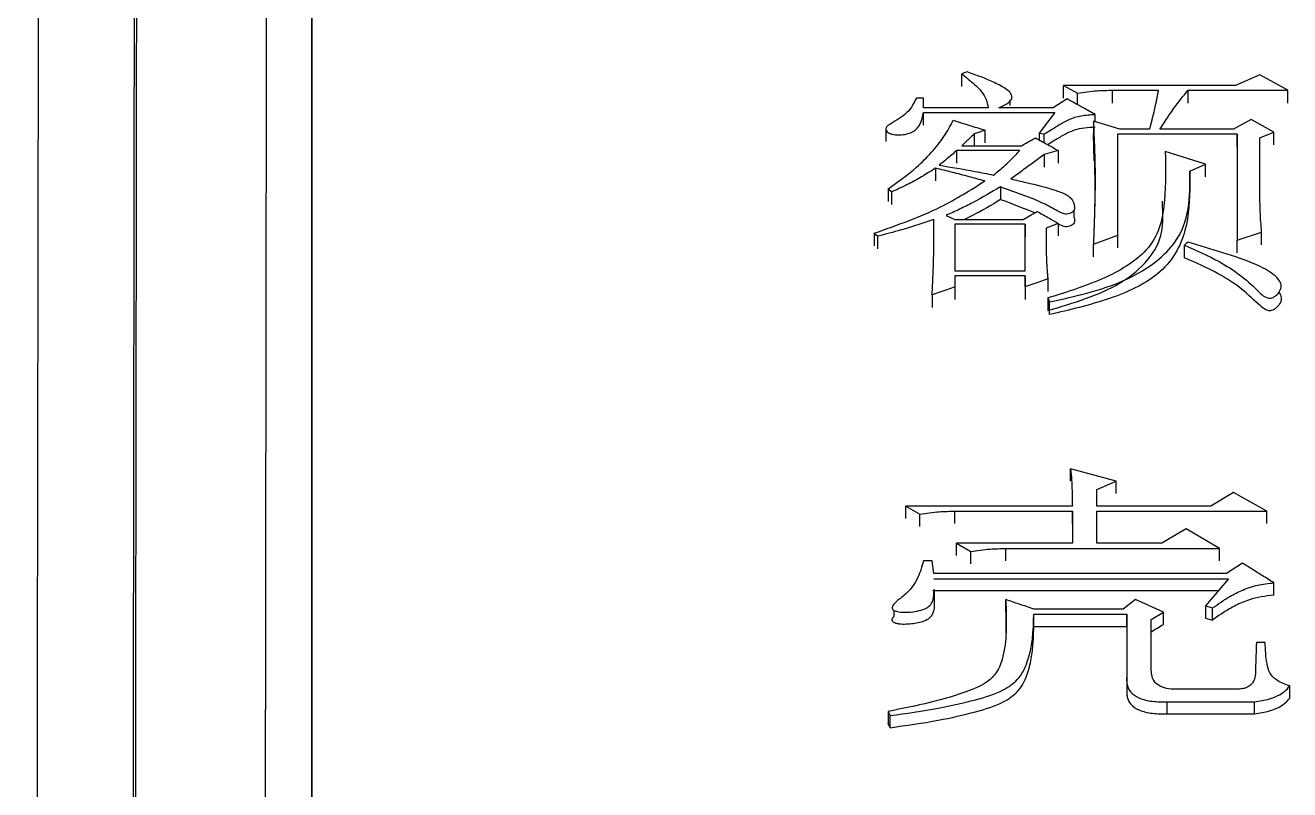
# Model space of a CAD drawing. Header units: millimetres. Extents: x 2223 to 4172, y 741 to 2119.
# Drawn here: x 2691.43 to 2699.24, y 1912.88 to 1917.59 of the extents above; entities that cross this region are included whole.
import ezdxf

# ---------------------------------------------------------------- set-up
doc = ezdxf.new("R2010")
doc.units = ezdxf.units.MM

msp = doc.modelspace()

# ---------------------------------------------------------------- linework, layer by layer
at = {"color": 7, "linetype": 'Continuous', "lineweight": 25}
for p, q in [((2697.2456, 1917.3054), (2697.2131, 1917.2935)), ((2697.2131, 1917.2146), (2697.2131, 1917.2935)), ((2699.0521, 1917.2875), (2698.9006, 1917.2219)), ((2699.2251, 1917.1921), (2699.0521, 1917.2875)), ((2697.5116, 1917.1747), (2697.5116, 1917.1766)), ((2697.8405, 1917.222), (2697.9271, 1917.1742)), ((2698.9006, 1917.2219), (2697.8405, 1917.222)), ((2697.8405, 1917.1432), (2697.8405, 1917.222)), ((2697.9271, 1917.1024), (2697.9271, 1917.1742)), ((2698.1434, 1917.1921), (2698.4247, 1917.1921)), ((2698.1434, 1917.1134), (2698.1434, 1917.1921)), ((2698.6086, 1917.1921), (2699.2251, 1917.1921)), ((2699.2251, 1917.1133), (2699.2251, 1917.1921)), ((2696.9751, 1917.1443), (2696.9319, 1917.1443)), ((2696.9751, 1917.0845), (2696.9751, 1917.1443)), ((2697.5116, 1917.0974), (2697.5116, 1917.1323)), ((2697.8622, 1917.1383), (2697.7756, 1917.0845)), ((2697.3754, 1917.0845), (2696.9751, 1917.0845)), ((2696.9751, 1916.9759), (2696.9751, 1917.0545)), ((2697.7756, 1917.0845), (2697.4403, 1917.0845)), ((2697.7864, 1917.0545), (2697.6891, 1916.9284)), ((2698.0353, 1916.9973), (2698.0353, 1917.0425)), ((2696.7441, 1916.9546), (2696.7441, 1916.8757)), ((2697.3538, 1916.9465), (2697.3538, 1916.868)), ((2698.0244, 1917.0005), (2698.0244, 1916.9215)), ((2698.1867, 1916.9525), (2698.0244, 1917.0005)), ((2698.3706, 1916.9525), (2698.1867, 1916.9525)), ((2698.8898, 1916.9525), (2698.4355, 1916.9525)), ((2698.998, 1917.0125), (2698.8898, 1916.9525)), ((2699.1386, 1916.9344), (2698.998, 1917.0125)), ((2697.2888, 1916.9224), (2697.2888, 1916.8502)), ((2697.6891, 1916.9284), (2697.6891, 1916.8863)), ((2697.6891, 1916.9284), (2697.7215, 1916.9224)), ((2698.0298, 1916.7567), (2698.0244, 1916.9215)), ((2698.1759, 1916.9224), (2698.9114, 1916.9224)), ((2698.1759, 1916.2977), (2698.1759, 1916.9224)), ((2698.9114, 1916.9224), (2698.9114, 1916.2671)), ((2698.9114, 1916.844), (2698.9114, 1916.9224)), ((2699.0521, 1916.8983), (2699.1386, 1916.9344)), ((2699.0521, 1916.5293), (2699.0521, 1916.8983)), ((2699.1386, 1916.856), (2699.1386, 1916.9344)), ((2697.5701, 1916.82), (2697.1807, 1916.82)), ((2697.1807, 1916.82), (2697.1807, 1916.7417)), ((2697.2131, 1916.8502), (2697.5809, 1916.8502)), ((2697.7215, 1916.7959), (2697.7215, 1916.7176)), ((2697.8081, 1916.82), (2697.8081, 1916.7417)), ((2698.7167, 1916.7355), (2698.4679, 1916.814)), ((2697.0509, 1916.7113), (2697.0509, 1916.6331)), ((2698.6194, 1916.6931), (2698.7167, 1916.7355)), ((2698.7167, 1916.6573), (2698.7167, 1916.7355)), ((2698.6194, 1916.6931), (2698.6194, 1916.615)), ((2696.7588, 1916.5841), (2696.7804, 1916.5658)), ((2696.7804, 1916.4878), (2696.7804, 1916.5658)), ((2697.1699, 1916.3954), (2697.5917, 1916.3954)), ((2697.9063, 1916.4069), (2697.9063, 1916.4547)), ((2697.04, 1916.3041), (2697.0401, 1916.3172)), ((2697.1699, 1916.3649), (2697.1699, 1916.0769)), ((2697.6026, 1916.3649), (2697.1699, 1916.3649)), ((2697.6026, 1916.0769), (2697.6026, 1916.3649)), ((2697.6026, 1916.3649), (2697.6026, 1916.2871)), ((2697.8081, 1916.371), (2697.8081, 1916.2932)), ((2698.9114, 1916.2671), (2699.0629, 1916.316)), ((2699.0629, 1916.2383), (2699.0629, 1916.316)), ((2696.6722, 1916.3099), (2696.6939, 1916.2916)), ((2696.6722, 1916.3099), (2696.6722, 1916.2318)), ((2696.6939, 1916.2139), (2696.6939, 1916.2916)), ((2697.6026, 1916.0769), (2697.6026, 1916.2867)), ((2698.0244, 1916.2426), (2698.1759, 1916.2977)), ((2698.0244, 1916.1649), (2698.0244, 1916.2426)), ((2698.1759, 1916.2199), (2698.1759, 1916.2977)), ((2698.5869, 1916.1584), (2698.5869, 1916.2364)), ((2698.9114, 1916.1894), (2698.9114, 1916.2671)), ((2697.1699, 1916.0769), (2697.6026, 1916.0769)), ((2697.6026, 1916.0461), (2697.1699, 1916.0461)), ((2697.1699, 1916.0461), (2697.1699, 1915.9783)), ((2697.6026, 1915.9783), (2697.6026, 1916.0461)), ((2697.6026, 1916.0461), (2697.6026, 1915.9687)), ((2697.7432, 1916.0276), (2697.7432, 1915.9502)), ((2699.1688, 1916.0209), (2699.1688, 1916.0231)), ((2697.0292, 1915.929), (2697.0292, 1915.8517)), ((2697.1699, 1915.9783), (2697.1699, 1915.901)), ((2697.6026, 1915.9783), (2697.6026, 1915.901)), ((2697.754, 1915.8085), (2697.754, 1915.8857)), ((2698.1651, 1914.7792), (2697.8838, 1914.8553)), ((2697.8838, 1914.7792), (2697.8838, 1914.8553)), ((2698.0461, 1914.7284), (2698.1651, 1914.7792)), ((2698.1651, 1914.7032), (2698.1651, 1914.7792)), ((2698.0461, 1914.6265), (2698.0461, 1914.7284)), ((2698.8898, 1914.7093), (2698.7492, 1914.6265)), ((2699.0954, 1914.5946), (2698.8898, 1914.7093)), ((2696.867, 1914.6265), (2696.9535, 1914.5755)), ((2697.8946, 1914.6265), (2696.867, 1914.6265)), ((2697.1699, 1914.5947), (2697.8946, 1914.5947)), ((2697.1699, 1914.5188), (2697.1699, 1914.5947)), ((2697.8946, 1914.5947), (2697.8946, 1914.3965)), ((2697.8946, 1914.5189), (2697.8946, 1914.5947)), ((2698.7492, 1914.6265), (2698.0461, 1914.6265)), ((2698.0461, 1914.5947), (2699.0954, 1914.5946)), ((2698.0461, 1914.3965), (2698.0461, 1914.5947)), ((2699.0954, 1914.5188), (2699.0954, 1914.5946)), ((2696.9535, 1914.4997), (2696.9535, 1914.5755)), ((2698.5978, 1914.4861), (2698.4463, 1914.3965)), ((2698.8033, 1914.3644), (2698.5978, 1914.4861)), ((2697.1807, 1914.3965), (2697.2672, 1914.3452)), ((2697.8946, 1914.3965), (2697.1807, 1914.3965)), ((2697.4836, 1914.2889), (2697.4836, 1914.3645)), ((2697.4836, 1914.3645), (2698.8033, 1914.3644)), ((2698.4463, 1914.3965), (2698.0461, 1914.3965)), ((2698.8033, 1914.2889), (2698.8033, 1914.3644)), ((2697.0293, 1914.2875), (2696.9752, 1914.2875)), ((2697.0401, 1914.2103), (2697.0293, 1914.2875)), ((2697.2672, 1914.2697), (2697.2672, 1914.3452)), ((2698.8466, 1914.2103), (2697.0401, 1914.2103)), ((2698.9439, 1914.2746), (2698.8466, 1914.2103)), ((2697.0401, 1914.1781), (2698.8574, 1914.1781)), ((2698.8574, 1914.1781), (2698.7168, 1914.0104)), ((2699.1387, 1914.077), (2699.1387, 1914.1523)), ((2698.7942, 1914.1028), (2697.0401, 1914.1028)), ((2697.0447, 1914.0351), (2697.0447, 1914.1108)), ((2697.4836, 1913.974), (2697.4836, 1914.0492)), ((2698.2841, 1914.0492), (2698.2083, 1913.991)), ((2698.4571, 1913.9716), (2698.2841, 1914.0492)), ((2696.7933, 1914.0208), (2696.7933, 1914.0192)), ((2696.7933, 1913.9832), (2696.7933, 1913.9451)), ((2697.4836, 1913.974), (2697.485, 1913.8426)), ((2698.2083, 1913.991), (2697.6567, 1913.991)), ((2698.3814, 1913.9263), (2698.4571, 1913.9716)), ((2698.4571, 1913.8965), (2698.4571, 1913.9716)), ((2698.7168, 1914.0104), (2698.76, 1913.9975)), ((2698.7168, 1914.0104), (2698.7168, 1913.9353)), ((2698.76, 1913.9224), (2698.76, 1913.9975)), ((2697.6566, 1913.8836), (2697.6566, 1913.9587)), ((2697.6566, 1913.9587), (2698.23, 1913.9587)), ((2697.6572, 1913.8537), (2697.6572, 1913.9292)), ((2698.23, 1913.9587), (2698.23, 1913.5687)), ((2698.23, 1913.8836), (2698.23, 1913.9587)), ((2698.3814, 1913.6144), (2698.3814, 1913.9263)), ((2698.7168, 1913.9353), (2698.76, 1913.9224)), ((2697.6566, 1913.8836), (2698.23, 1913.8836)), ((2698.23, 1913.8836), (2698.23, 1913.4942)), ((2699.0845, 1913.7836), (2699.0305, 1913.7836)), ((2698.23, 1913.5488), (2698.23, 1913.5687)), ((2698.23, 1913.5518), (2698.23, 1913.4771)), ((2699.236, 1913.442), (2699.236, 1913.5165)), ((2698.9115, 1913.4969), (2698.5437, 1913.4969)), ((2696.7588, 1913.3594), (2696.7696, 1913.3332)), ((2698.4788, 1913.4184), (2699.0197, 1913.4184)), ((2698.4788, 1913.344), (2698.4788, 1913.4184)), ((2699.0197, 1913.344), (2699.0197, 1913.4184)), ((2696.7696, 1913.259), (2696.7588, 1913.2852)), ((2696.7696, 1913.259), (2696.7696, 1913.3332)), ((2698.4788, 1913.344), (2699.0197, 1913.344))]:
    msp.add_line(p, q, dxfattribs=at)
at = {"color": 7, "linetype": 'Continuous', "lineweight": 25, "flags": 128}
for points in [[(2698.6086, 1917.1133), (2698.6086, 1917.1405), (2698.6086, 1917.1663), (2698.6086, 1917.1921)], [(2696.9751, 1917.0545), (2697.3808, 1917.0545), (2697.7864, 1917.0545)], [(2697.3538, 1916.9465), (2697.3213, 1916.9345), (2697.2888, 1916.9224)], [(2697.8081, 1916.82), (2697.7648, 1916.808), (2697.7215, 1916.7959)], [(2696.7588, 1916.5841), (2696.7588, 1916.5554), (2696.7588, 1916.5305), (2696.7588, 1916.506)], [(2697.4512, 1916.5962), (2697.4512, 1916.5733), (2697.4512, 1916.5503), (2697.4512, 1916.5177)], [(2697.1158, 1916.4198), (2697.1428, 1916.4076), (2697.1699, 1916.3954)], [(2697.8081, 1916.371), (2697.7702, 1916.3557), (2697.7324, 1916.3404)], [(2698.6085, 1916.2548), (2698.5977, 1916.2456), (2698.5869, 1916.2364)], [(2697.7432, 1915.9104), (2697.7432, 1915.8789), (2697.7432, 1915.8559), (2697.7432, 1915.8332)], [(2696.867, 1914.5507), (2696.867, 1914.5696), (2696.867, 1914.5886), (2696.867, 1914.6265)], [(2697.1807, 1914.3209), (2697.1807, 1914.3398), (2697.1807, 1914.3587), (2697.1807, 1914.3965)], [(2696.7588, 1913.3594), (2696.7588, 1913.3288), (2696.7588, 1913.307), (2696.7588, 1913.2852)]]:
    msp.add_lwpolyline(points, dxfattribs=at)
at = {"color": 7, "linetype": 'Continuous', "lineweight": 25}
for points, knots in [([(2693.2014, 1932.1163), (2693.2014, 1932.0123), (2693.2015, 1931.4915), (2693.2015, 1930.1246), (2693.2016, 1927.9647), (2693.2017, 1925.3463), (2693.2017, 1922.8838), (2693.2017, 1919.376), (2693.2018, 1916.233), (2693.2018, 1911.9179), (2693.2018, 1907.2309), (2693.2019, 1902.0987), (2693.2019, 1896.6751), (2693.202, 1892.1164), (2693.202, 1886.194), (2693.2021, 1881.2882), (2693.2022, 1874.6092), (2693.2023, 1870.3165), (2693.2023, 1867.3153)], [0, 0, 0, 0, 0.020124, 0.100733, 0.181328, 0.221587, 0.302184, 0.342442, 0.423039, 0.463298, 0.543894, 0.624491, 0.664749, 0.745346, 0.785604, 0.8662, 0.906458, 1, 1, 1, 1]), ([(2693.2019, 1901.0263), (2693.2019, 1902.211), (2693.2019, 1904.4645), (2693.2018, 1908.5048), (2693.2018, 1912.2124), (2693.2017, 1916.4471), (2693.2017, 1919.521), (2693.2017, 1922.9332), (2693.2016, 1925.9106), (2693.2016, 1928.2541), (2693.2015, 1930.1945), (2693.2014, 1930.9282), (2693.2014, 1931.425)], [0, 0, 0, 0, 0.072858, 0.13859, 0.270184, 0.335916, 0.467513, 0.533245, 0.664841, 0.796434, 0.862166, 1, 1, 1, 1]), ([(2691.5328, 1931.1683), (2691.5329, 1931.1966), (2691.5332, 1931.2851), (2691.5319, 1930.2987), (2691.5289, 1928.2858), (2691.5243, 1925.2232), (2691.5191, 1921.8349), (2691.514, 1918.4975), (2691.5093, 1915.4278), (2691.5038, 1911.7844), (2691.4972, 1907.5137), (2691.49, 1902.868), (2691.4823, 1897.9212), (2691.4741, 1892.7508), (2691.4651, 1887.0665), (2691.4552, 1880.8695), (2691.4445, 1874.1857), (2691.4369, 1869.4949), (2691.4331, 1867.1009)], [0, 0, 0, 0, 0.039342, 0.122943, 0.206183, 0.289063, 0.371582, 0.416612, 0.465601, 0.518547, 0.575452, 0.636313, 0.690059, 0.746552, 0.805793, 0.867782, 0.932518, 1, 1, 1, 1]), ([(2692.0381, 1866.9653), (2692.0427, 1870.2646), (2692.0518, 1876.8631), (2692.0647, 1886.2931), (2692.0767, 1895.1737), (2692.0877, 1903.3314), (2692.0974, 1910.6319), (2692.1057, 1916.9491), (2692.1124, 1922.1734), (2692.1175, 1926.2216), (2692.1203, 1928.6255), (2692.1216, 1929.939), (2692.1218, 1930.2605), (2692.1219, 1930.4212)], [0, 0, 0, 0, 0.0981345, 0.196269, 0.2944034, 0.3925379, 0.4906723, 0.5888066, 0.686941, 0.7850753, 0.8832097, 0.9416048, 1, 1, 1, 1]), ([(2692.0521, 1866.9166), (2692.0554, 1869.3023), (2692.0619, 1874.0089), (2692.0711, 1880.7582), (2692.0798, 1887.1007), (2692.0878, 1892.9959), (2692.0951, 1898.4265), (2692.1028, 1904.1595), (2692.1105, 1909.9281), (2692.1177, 1915.4084), (2692.1235, 1919.8756), (2692.128, 1923.3984), (2692.1313, 1926.0614), (2692.1335, 1927.9607), (2692.1348, 1929.1917), (2692.1352, 1929.7066), (2692.1353, 1929.8565), (2692.1353, 1929.8813)], [0, 0, 0, 0, 0.07139, 0.140843, 0.208359, 0.273937, 0.337578, 0.399281, 0.488173, 0.572709, 0.652888, 0.72871, 0.800173, 0.867277, 0.930021, 0.988406, 1, 1, 1, 1]), ([(2692.9334, 1929.0982), (2692.9333, 1929.0053), (2692.9333, 1928.8355), (2692.9329, 1928.3878), (2692.9323, 1927.8473), (2692.9316, 1927.1715), (2692.9306, 1926.3638), (2692.9295, 1925.4238), (2692.9282, 1924.3523), (2692.9261, 1922.6427), (2692.9228, 1919.9566), (2692.9176, 1915.8068), (2692.9109, 1910.5904), (2692.9035, 1904.9836), (2692.8959, 1899.3063), (2692.8885, 1893.8392), (2692.8803, 1887.8264), (2692.8713, 1881.2788), (2692.8615, 1874.2359), (2692.8547, 1869.2936), (2692.8512, 1866.7795)], [0, 0, 0, 0, 0.037781, 0.069081, 0.100468, 0.131943, 0.163506, 0.195157, 0.226895, 0.258722, 0.330934, 0.408983, 0.49287, 0.582593, 0.645672, 0.711347, 0.779618, 0.850484, 0.923944, 1, 1, 1, 1]), ([(2697.2131, 1917.2935), (2697.2396, 1917.2719), (2697.2831, 1917.2365), (2697.3377, 1917.1846), (2697.3645, 1917.1352), (2697.3718, 1917.1014), (2697.3754, 1917.0845)], [0, 0, 0, 0, 0.34464, 0.565757, 0.783533, 1, 1, 1, 1]), ([(2697.4403, 1917.0845), (2697.4576, 1917.092), (2697.4916, 1917.1068), (2697.5262, 1917.1382), (2697.5191, 1917.1727), (2697.4786, 1917.2061), (2697.3898, 1917.2535), (2697.3029, 1917.2848), (2697.2456, 1917.3054)], [0, 0, 0, 0, 0.121652, 0.238643, 0.329835, 0.425879, 0.621221, 1, 1, 1, 1]), ([(2697.9271, 1917.1742), (2697.9668, 1917.1801), (2698.038, 1917.1908), (2698.1111, 1917.1917), (2698.1434, 1917.1921)], [0, 0, 0, 0, 0.558835, 1, 1, 1, 1]), ([(2698.4247, 1917.1921), (2698.4243, 1917.1904), (2698.4237, 1917.1869), (2698.4229, 1917.1825), (2698.422, 1917.1781), (2698.4214, 1917.1746), (2698.4207, 1917.1711), (2698.4201, 1917.1676), (2698.4194, 1917.1641), (2698.4186, 1917.1597), (2698.4179, 1917.1562), (2698.4171, 1917.1518), (2698.4162, 1917.1474), (2698.4152, 1917.1421), (2698.4142, 1917.1369), (2698.4131, 1917.1316), (2698.4121, 1917.1263), (2698.4099, 1917.1158), (2698.4052, 1917.093), (2698.4, 1917.0702), (2698.3959, 1917.0527), (2698.3942, 1917.0457), (2698.3925, 1917.0387), (2698.3903, 1917.0299), (2698.3886, 1917.0229), (2698.3868, 1917.0159), (2698.3855, 1917.0106), (2698.3844, 1917.0062), (2698.3833, 1917.0019), (2698.3824, 1916.9984), (2698.3815, 1916.9949), (2698.3806, 1916.9913), (2698.3797, 1916.9878), (2698.3786, 1916.9835), (2698.3777, 1916.98), (2698.3765, 1916.9756), (2698.3756, 1916.9721), (2698.3747, 1916.9686), (2698.3738, 1916.9651), (2698.3729, 1916.9615), (2698.3718, 1916.9571), (2698.3711, 1916.9543), (2698.3706, 1916.9525)], [0, 0, 0, 0, 0.0219516, 0.0439031, 0.0548788, 0.0768302, 0.0878059, 0.0987817, 0.1207331, 0.1317088, 0.1536602, 0.164636, 0.1865874, 0.2085388, 0.2304903, 0.2524417, 0.2743931, 0.2963446, 0.3841508, 0.5597666, 0.581718, 0.6036694, 0.6475723, 0.6695238, 0.7134267, 0.7353781, 0.7573295, 0.779281, 0.7902567, 0.8122081, 0.8231838, 0.8341595, 0.856111, 0.8670867, 0.8890381, 0.9000138, 0.9219653, 0.932941, 0.9439167, 0.9658681, 0.9768438, 1, 1, 1, 1]), ([(2698.4355, 1916.9525), (2698.4527, 1916.9789), (2698.4721, 1917.0087), (2698.5009, 1917.0514), (2698.5379, 1917.1059), (2698.5784, 1917.1553), (2698.6086, 1917.1921)], [0, 0, 0, 0, 0.3251759, 0.3658227, 0.5284141, 1, 1, 1, 1]), ([(2696.9319, 1917.1443), (2696.9141, 1917.108), (2696.882, 1917.0422), (2696.7855, 1916.9972), (2696.744, 1916.9637), (2696.7433, 1916.9478), (2696.7516, 1916.9357), (2696.7641, 1916.9268), (2696.7874, 1916.9187), (2696.821, 1916.9152), (2696.8611, 1916.9187), (2696.8969, 1916.9293), (2696.9401, 1916.9529), (2696.9654, 1916.9984), (2696.9719, 1917.0358), (2696.9751, 1917.0545)], [0, 0, 0, 0, 0.230957, 0.41792, 0.453924, 0.487897, 0.511171, 0.535166, 0.56028, 0.61217, 0.662892, 0.713404, 0.762519, 0.88154, 1, 1, 1, 1]), ([(2698.0352, 1917.0425), (2698.0103, 1917.0564), (2697.969, 1917.0793), (2697.9113, 1917.1112), (2697.8785, 1917.1293), (2697.8622, 1917.1383)], [0, 0, 0, 0, 0.432628, 0.7163138, 1, 1, 1, 1]), ([(2697.7215, 1916.9224), (2697.7514, 1916.941), (2697.8008, 1916.9718), (2697.8728, 1917.0129), (2697.9486, 1917.0392), (2698.0061, 1917.0414), (2698.0352, 1917.0425)], [0, 0, 0, 0, 0.334385, 0.552202, 0.773272, 1, 1, 1, 1]), ([(2696.7588, 1916.5841), (2696.8193, 1916.6271), (2696.9186, 1916.6977), (2697.0265, 1916.8085), (2697.1069, 1916.9045), (2697.1417, 1916.9727), (2697.159, 1917.0066)], [0, 0, 0, 0, 0.34436, 0.564684, 0.783385, 1, 1, 1, 1]), ([(2697.159, 1917.0066), (2697.1915, 1916.9966), (2697.2564, 1916.9765), (2697.3213, 1916.9565), (2697.3538, 1916.9465)], [0, 0, 0, 0, 0.5, 1, 1, 1, 1]), ([(2698.0352, 1916.9635), (2698.0129, 1916.9627), (2697.9684, 1916.9612), (2697.8991, 1916.9458), (2697.8394, 1916.9147), (2697.7862, 1916.8842), (2697.7547, 1916.8643), (2697.7425, 1916.8566)], [0, 0, 0, 0, 0.1903016, 0.3781509, 0.6155761, 0.850553, 1, 1, 1, 1]), ([(2698.0244, 1917.0005), (2698.027, 1916.9443), (2698.0322, 1916.8318), (2698.035, 1916.7044), (2698.0349, 1916.6317), (2698.0348, 1916.6139), (2698.0348, 1916.6086), (2698.0347, 1916.6033), (2698.0347, 1916.598), (2698.0346, 1916.5926), (2698.0346, 1916.5855), (2698.0345, 1916.5784), (2698.0344, 1916.5713), (2698.0343, 1916.566), (2698.0342, 1916.5606), (2698.0341, 1916.5553), (2698.0341, 1916.55), (2698.034, 1916.5447), (2698.0338, 1916.5375), (2698.0337, 1916.5304), (2698.0336, 1916.5233), (2698.0335, 1916.518), (2698.0333, 1916.5126), (2698.0332, 1916.5073), (2698.0331, 1916.502), (2698.033, 1916.4966), (2698.0329, 1916.4913), (2698.0327, 1916.4859), (2698.0325, 1916.4788), (2698.0324, 1916.4717), (2698.0322, 1916.4646), (2698.032, 1916.4592), (2698.0319, 1916.4539), (2698.0317, 1916.4485), (2698.0316, 1916.4432), (2698.0314, 1916.4378), (2698.0312, 1916.4307), (2698.031, 1916.4236), (2698.0307, 1916.4164), (2698.0306, 1916.4111), (2698.0304, 1916.4057), (2698.0302, 1916.4004), (2698.03, 1916.395), (2698.0299, 1916.3897), (2698.0297, 1916.3843), (2698.0295, 1916.379), (2698.0293, 1916.3718), (2698.029, 1916.3647), (2698.0288, 1916.3575), (2698.0286, 1916.3522), (2698.0284, 1916.3468), (2698.0282, 1916.3414), (2698.028, 1916.3361), (2698.0278, 1916.3307), (2698.0275, 1916.3236), (2698.0272, 1916.3164), (2698.027, 1916.3093), (2698.0268, 1916.3039), (2698.0266, 1916.2985), (2698.0264, 1916.2932), (2698.0262, 1916.2878), (2698.026, 1916.2824), (2698.0258, 1916.277), (2698.0255, 1916.2699), (2698.0252, 1916.2627), (2698.0249, 1916.2556), (2698.0247, 1916.2494), (2698.0245, 1916.2451), (2698.0244, 1916.2426)], [0, 0, 0, 0, 0.2246902, 0.4493888, 0.5055613, 0.5125828, 0.5196044, 0.5266259, 0.5336475, 0.540669, 0.5476905, 0.5617336, 0.5687552, 0.5757767, 0.5827982, 0.5898198, 0.5968413, 0.6038628, 0.6108844, 0.6249275, 0.631949, 0.6389705, 0.6459921, 0.6530136, 0.6600352, 0.6670567, 0.6740782, 0.6810998, 0.6881213, 0.7021644, 0.7091859, 0.7162075, 0.723229, 0.7302506, 0.7372721, 0.7442936, 0.7513152, 0.7653583, 0.7723798, 0.7794013, 0.7864229, 0.7934444, 0.800466, 0.8074875, 0.814509, 0.8215306, 0.8285521, 0.8425952, 0.8496167, 0.8566383, 0.8636598, 0.8706814, 0.8777029, 0.8847244, 0.891746, 0.9057891, 0.9128106, 0.9198321, 0.9268537, 0.9338752, 0.9408967, 0.9479183, 0.9549398, 0.9619614, 0.9760044, 0.983026, 0.9900475, 1, 1, 1, 1]), ([(2697.2888, 1916.9224), (2697.2797, 1916.9137), (2697.2625, 1916.8974), (2697.2373, 1916.8733), (2697.2212, 1916.8579), (2697.2131, 1916.8502)], [0, 0, 0, 0, 0.361282, 0.680641, 1, 1, 1, 1]), ([(2697.5809, 1916.8502), (2697.5934, 1916.8571), (2697.6141, 1916.8686), (2697.6429, 1916.8847), (2697.6593, 1916.8938), (2697.6675, 1916.8984)], [0, 0, 0, 0, 0.432649, 0.716324, 1, 1, 1, 1]), ([(2697.6675, 1916.8984), (2697.6799, 1916.8914), (2697.7049, 1916.8775), (2697.7518, 1916.8514), (2697.7862, 1916.8322), (2697.8081, 1916.82)], [0, 0, 0, 0, 0.266242, 0.532485, 1, 1, 1, 1]), ([(2697.7216, 1916.8682), (2697.7216, 1916.8691), (2697.7216, 1916.8785), (2697.7216, 1916.8966), (2697.7216, 1916.9138), (2697.7215, 1916.9224)], [0, 0, 0, 0, 0.046124, 0.523062, 1, 1, 1, 1]), ([(2697.1807, 1916.82), (2697.1709, 1916.8114), (2697.1512, 1916.7942), (2697.1156, 1916.7638), (2697.0888, 1916.7425), (2697.0725, 1916.7294)], [0, 0, 0, 0, 0.2809208, 0.5618542, 1, 1, 1, 1]), ([(2697.4078, 1916.6689), (2697.4287, 1916.6858), (2697.4689, 1916.7182), (2697.5228, 1916.7688), (2697.5543, 1916.8029), (2697.5701, 1916.82)], [0, 0, 0, 0, 0.349925, 0.674457, 1, 1, 1, 1]), ([(2697.7215, 1916.7959), (2697.6993, 1916.7795), (2697.6539, 1916.7462), (2697.5854, 1916.6958), (2697.5391, 1916.6617), (2697.516, 1916.6447)], [0, 0, 0, 0, 0.32488, 0.66244, 1, 1, 1, 1]), ([(2698.4679, 1916.814), (2698.4695, 1916.7152), (2698.4727, 1916.5177), (2698.4207, 1916.2238), (2698.1054, 1916.0222), (2697.8655, 1915.9482), (2697.7432, 1915.9104)], [0, 0, 0, 0, 0.273656, 0.546764, 0.768873, 1, 1, 1, 1]), ([(2697.0509, 1916.7113), (2697.0223, 1916.6936), (2696.9658, 1916.6587), (2696.8773, 1916.6086), (2696.8128, 1916.5801), (2696.7804, 1916.5658)], [0, 0, 0, 0, 0.338451, 0.66812, 1, 1, 1, 1]), ([(2697.3537, 1916.6326), (2697.3216, 1916.6413), (2697.2555, 1916.6594), (2697.1546, 1916.6858), (2697.0854, 1916.7028), (2697.0509, 1916.7113)], [0, 0, 0, 0, 0.320379, 0.660141, 1, 1, 1, 1]), ([(2697.0725, 1916.7294), (2697.1466, 1916.7175), (2697.2593, 1916.6993), (2697.3699, 1916.6767), (2697.4078, 1916.6689)], [0, 0, 0, 0, 0.65698, 1, 1, 1, 1]), ([(2698.0305, 1916.7588), (2698.0317, 1916.7075), (2698.0335, 1916.6325), (2698.0329, 1916.5208), (2698.0319, 1916.4645), (2698.031, 1916.4251), (2698.0307, 1916.4162), (2698.0306, 1916.4121)], [0, 0, 0, 0, 0.473463, 0.690195, 0.834332, 0.924078, 1, 1, 1, 1]), ([(2696.6722, 1916.3099), (2696.814, 1916.36), (2697.0652, 1916.4487), (2697.2662, 1916.5768), (2697.3537, 1916.6326)], [0, 0, 0, 0, 0.56421, 1, 1, 1, 1]), ([(2697.516, 1916.6447), (2697.5474, 1916.6375), (2697.6415, 1916.6159), (2697.7596, 1916.5864), (2697.8545, 1916.5525), (2697.8932, 1916.5224), (2697.9044, 1916.4941), (2697.9101, 1916.4695), (2697.9074, 1916.4528), (2697.8988, 1916.4414), (2697.8858, 1916.4334), (2697.8696, 1916.4287), (2697.8527, 1916.4279), (2697.8339, 1916.4315), (2697.7923, 1916.453), (2697.6806, 1916.518), (2697.5466, 1916.5604), (2697.454, 1916.5952), (2697.4512, 1916.5962)], [0, 0, 0, 0, 0.09118, 0.273688, 0.348082, 0.385671, 0.439079, 0.473308, 0.494951, 0.511315, 0.527714, 0.54364, 0.558961, 0.57304, 0.596062, 0.704689, 0.991099, 1, 1, 1, 1]), ([(2697.754, 1915.8857), (2697.9133, 1915.9212), (2698.2238, 1915.9905), (2698.6237, 1916.2786), (2698.621, 1916.537), (2698.6194, 1916.6931)], [0, 0, 0, 0, 0.294377, 0.5735664, 1, 1, 1, 1]), ([(2697.4512, 1916.5962), (2697.3949, 1916.5626), (2697.314, 1916.5142), (2697.1987, 1916.4577), (2697.1434, 1916.4324), (2697.1158, 1916.4198)], [0, 0, 0, 0, 0.5323403, 0.7660465, 1, 1, 1, 1]), ([(2698.6194, 1916.6145), (2698.6177, 1916.519), (2698.6142, 1916.3275), (2698.4698, 1916.0535), (2698.1215, 1915.8933), (2697.8778, 1915.8368), (2697.754, 1915.8082)], [0, 0, 0, 0, 0.2714121, 0.5437348, 0.768302, 1, 1, 1, 1]), ([(2697.4512, 1916.5177), (2697.3953, 1916.4838), (2697.3245, 1916.4409), (2697.2463, 1916.4033), (2697.2299, 1916.3954)], [0, 0, 0, 0, 0.790335, 1, 1, 1, 1]), ([(2697.6626, 1916.4353), (2697.5953, 1916.4621), (2697.5253, 1916.4901), (2697.454, 1916.5167), (2697.4512, 1916.5178)], [0, 0, 0, 0, 0.960262, 1, 1, 1, 1]), ([(2697.7432, 1915.8328), (2697.9016, 1915.88), (2698.2089, 1915.9715), (2698.4667, 1916.2431), (2698.4552, 1916.4264), (2698.45, 1916.5082)], [0, 0, 0, 0, 0.37073, 0.719298, 1, 1, 1, 1]), ([(2699.0629, 1916.316), (2699.061, 1916.3372), (2699.0573, 1916.3795), (2699.0534, 1916.4507), (2699.0525, 1916.5006), (2699.0521, 1916.5293)], [0, 0, 0, 0, 0.29749, 0.594994, 1, 1, 1, 1]), ([(2697.0401, 1916.3954), (2697.0071, 1916.3836), (2696.9411, 1916.36), (2696.825, 1916.326), (2696.7419, 1916.3042), (2696.6939, 1916.2916)], [0, 0, 0, 0, 0.2966073, 0.5932554, 1, 1, 1, 1]), ([(2697.0292, 1915.929), (2697.0296, 1915.9358), (2697.0303, 1915.9494), (2697.0311, 1915.9664), (2697.0318, 1915.98), (2697.0323, 1915.9902), (2697.0327, 1915.9987), (2697.0331, 1916.0073), (2697.0336, 1916.0192), (2697.0344, 1916.0362), (2697.0351, 1916.0531), (2697.0358, 1916.0701), (2697.0363, 1916.0837), (2697.0369, 1916.1007), (2697.0374, 1916.1142), (2697.0379, 1916.1312), (2697.0383, 1916.1448), (2697.0386, 1916.1583), (2697.0389, 1916.1719), (2697.0391, 1916.1854), (2697.0394, 1916.2024), (2697.0396, 1916.2142), (2697.0397, 1916.226), (2697.0398, 1916.2328), (2697.0398, 1916.2413), (2697.0399, 1916.248), (2697.0399, 1916.2548), (2697.04, 1916.2616), (2697.04, 1916.2683), (2697.0401, 1916.2768), (2697.0401, 1916.2835), (2697.0401, 1916.292), (2697.0401, 1916.2987), (2697.0401, 1916.3072), (2697.0401, 1916.3139), (2697.0402, 1916.3207), (2697.0402, 1916.3274), (2697.0402, 1916.3342), (2697.0401, 1916.3426), (2697.0401, 1916.3493), (2697.0401, 1916.3578), (2697.0401, 1916.3637), (2697.0401, 1916.3687), (2697.0401, 1916.3721), (2697.0401, 1916.3755), (2697.0401, 1916.3797), (2697.0401, 1916.3831), (2697.0401, 1916.3871), (2697.0401, 1916.3909), (2697.0401, 1916.3939), (2697.0401, 1916.3954)], [0, 0, 0, 0, 0.043584, 0.087168, 0.10896, 0.130753, 0.152545, 0.163441, 0.185233, 0.228817, 0.272401, 0.294193, 0.337777, 0.35957, 0.403154, 0.424946, 0.46853, 0.490322, 0.512114, 0.555698, 0.577491, 0.621075, 0.631971, 0.653763, 0.664659, 0.686451, 0.697347, 0.708243, 0.730035, 0.740931, 0.762723, 0.773619, 0.795412, 0.806308, 0.8281, 0.838996, 0.849892, 0.871684, 0.88258, 0.904372, 0.915268, 0.93706, 0.942508, 0.947956, 0.958852, 0.9643, 0.975196, 0.980644, 0.990322, 1, 1, 1, 1]), ([(2697.5917, 1916.3954), (2697.6042, 1916.4024), (2697.6249, 1916.4141), (2697.6537, 1916.4303), (2697.6701, 1916.4396), (2697.6783, 1916.4442)], [0, 0, 0, 0, 0.432649, 0.716324, 1, 1, 1, 1]), ([(2697.6783, 1916.4442), (2697.6908, 1916.4371), (2697.7157, 1916.4231), (2697.759, 1916.3987), (2697.7898, 1916.3813), (2697.8081, 1916.371)], [0, 0, 0, 0, 0.2884292, 0.5768584, 1, 1, 1, 1]), ([(2697.9057, 1916.4064), (2697.9073, 1916.4004), (2697.9101, 1916.3894), (2697.9073, 1916.3745), (2697.8989, 1916.3631), (2697.8858, 1916.3552), (2697.8697, 1916.3505), (2697.8527, 1916.3497), (2697.8339, 1916.3532), (2697.8203, 1916.3603), (2697.811, 1916.3653), (2697.8081, 1916.3668)], [0, 0, 0, 0, 0.167841, 0.302239, 0.404481, 0.506937, 0.606485, 0.702394, 0.790586, 0.934492, 1, 1, 1, 1]), ([(2697.7324, 1916.3404), (2697.7323, 1916.3059), (2697.7322, 1916.2691), (2697.7327, 1916.2301), (2697.7328, 1916.2236), (2697.7328, 1916.2171), (2697.733, 1916.2106), (2697.7331, 1916.2052), (2697.7332, 1916.1998), (2697.7333, 1916.1954), (2697.7334, 1916.19), (2697.7335, 1916.1846), (2697.7338, 1916.1759), (2697.7341, 1916.1672), (2697.7344, 1916.1585), (2697.7346, 1916.152), (2697.7349, 1916.1455), (2697.7353, 1916.1368), (2697.7356, 1916.1292), (2697.7361, 1916.1216), (2697.7363, 1916.1173), (2697.7366, 1916.1119), (2697.7369, 1916.1064), (2697.7375, 1916.0978), (2697.7381, 1916.0891), (2697.7389, 1916.0782), (2697.7396, 1916.0695), (2697.7405, 1916.0586), (2697.7412, 1916.05), (2697.7422, 1916.0389), (2697.7428, 1916.0322), (2697.7432, 1916.0276)], [0, 0, 0, 0, 0.332695, 0.353489, 0.374282, 0.395075, 0.415869, 0.436662, 0.447059, 0.467852, 0.478249, 0.499042, 0.519836, 0.561422, 0.582216, 0.603009, 0.623803, 0.644596, 0.686183, 0.69658, 0.717373, 0.72777, 0.748563, 0.769356, 0.810943, 0.831737, 0.873323, 0.894117, 0.935704, 0.956497, 1, 1, 1, 1]), ([(2698.5869, 1916.2364), (2698.6602, 1916.204), (2698.8327, 1916.1277), (2698.9881, 1916.0119), (2699.0672, 1915.9236), (2699.0999, 1915.9106), (2699.1113, 1915.9089), (2699.1228, 1915.91), (2699.137, 1915.915), (2699.157, 1915.9286), (2699.1764, 1915.9526), (2699.1872, 1915.9848), (2699.1736, 1916.0221), (2699.124, 1916.0689), (2699.0069, 1916.1299), (2698.8242, 1916.1902), (2698.6806, 1916.2332), (2698.6085, 1916.2547)], [0, 0, 0, 0, 0.163724, 0.385241, 0.440262, 0.448909, 0.455116, 0.461357, 0.469621, 0.484499, 0.514444, 0.547094, 0.577932, 0.622921, 0.7083, 0.85364, 1, 1, 1, 1]), ([(2699.1681, 1915.9447), (2699.1694, 1915.9433), (2699.1788, 1915.9336), (2699.1855, 1915.9121), (2699.1798, 1915.8803), (2699.1609, 1915.8542), (2699.1389, 1915.8383), (2699.1239, 1915.8327), (2699.1126, 1915.8312), (2699.1001, 1915.833), (2699.0795, 1915.841), (2699.0246, 1915.8864), (2698.9451, 1915.9685), (2698.7858, 1916.0705), (2698.6581, 1916.1269), (2698.5869, 1916.1584)], [0, 0, 0, 0, 0.008144, 0.056335, 0.10468, 0.166294, 0.195487, 0.207762, 0.22017, 0.230769, 0.247104, 0.294712, 0.510537, 0.727046, 1, 1, 1, 1]), ([(2697.7432, 1916.0276), (2697.7285, 1916.0225), (2697.6977, 1916.0117), (2697.6508, 1915.9952), (2697.6186, 1915.984), (2697.6026, 1915.9783)], [0, 0, 0, 0, 0.313727, 0.656864, 1, 1, 1, 1]), ([(2697.1699, 1915.9783), (2697.1552, 1915.9732), (2697.1244, 1915.9624), (2697.0775, 1915.9459), (2697.0453, 1915.9346), (2697.0292, 1915.929)], [0, 0, 0, 0, 0.313727, 0.656864, 1, 1, 1, 1]), ([(2697.7432, 1915.9104), (2697.745, 1915.9063), (2697.7486, 1915.8981), (2697.7522, 1915.8898), (2697.754, 1915.8857)], [0, 0, 0, 0, 0.499988, 1, 1, 1, 1]), ([(2697.8838, 1914.8553), (2697.886, 1914.8328), (2697.8902, 1914.7878), (2697.8937, 1914.7115), (2697.8943, 1914.6577), (2697.8946, 1914.6265)], [0, 0, 0, 0, 0.296184, 0.592391, 1, 1, 1, 1]), ([(2696.9535, 1914.5755), (2696.9933, 1914.5819), (2697.0644, 1914.5932), (2697.1376, 1914.5942), (2697.1699, 1914.5947)], [0, 0, 0, 0, 0.558835, 1, 1, 1, 1]), ([(2697.2672, 1914.3452), (2697.307, 1914.3516), (2697.3781, 1914.363), (2697.4513, 1914.364), (2697.4836, 1914.3645)], [0, 0, 0, 0, 0.558835, 1, 1, 1, 1]), ([(2696.9752, 1914.2875), (2696.9661, 1914.2542), (2696.9457, 1914.1792), (2696.8816, 1914.0893), (2696.8077, 1914.0392), (2696.7869, 1914.0126), (2696.7823, 1914.0006), (2696.7826, 1913.9927), (2696.7877, 1913.9861), (2696.7978, 1913.9801), (2696.8203, 1913.9734), (2696.8775, 1913.9689), (2696.9423, 1913.9763), (2696.9976, 1913.9972), (2697.0242, 1914.02), (2697.0416, 1914.0588), (2697.0399, 1914.09), (2697.0387, 1914.1104)], [0, 0, 0, 0, 0.1701879, 0.3838773, 0.4848719, 0.5181359, 0.532323, 0.5466703, 0.5562583, 0.5687334, 0.5910321, 0.6364895, 0.7572649, 0.8007855, 0.8443041, 0.8976416, 1, 1, 1, 1]), ([(2699.1386, 1914.1523), (2699.1143, 1914.1676), (2699.0697, 1914.1957), (2699.0048, 1914.2364), (2698.9642, 1914.2619), (2698.9439, 1914.2746)], [0, 0, 0, 0, 0.375031, 0.687515, 1, 1, 1, 1]), ([(2698.76, 1913.9975), (2698.7945, 1914.0221), (2698.8517, 1914.063), (2698.9457, 1914.1101), (2699.0366, 1914.142), (2699.1045, 1914.1489), (2699.1386, 1914.1523)], [0, 0, 0, 0, 0.3332308, 0.5520954, 0.7744581, 1, 1, 1, 1]), ([(2697.4836, 1914.0492), (2697.4862, 1913.9822), (2697.4909, 1913.8627), (2697.4741, 1913.712), (2697.4372, 1913.607), (2697.369, 1913.5337), (2697.1473, 1913.4375), (2696.9312, 1913.3941), (2696.7588, 1913.3594)], [0, 0, 0, 0, 0.208188, 0.372019, 0.466812, 0.538301, 0.631663, 1, 1, 1, 1]), ([(2697.6567, 1913.991), (2697.6417, 1913.996), (2697.6117, 1914.0061), (2697.554, 1914.0255), (2697.5113, 1914.0399), (2697.4836, 1914.0492)], [0, 0, 0, 0, 0.2600044, 0.5200088, 1, 1, 1, 1]), ([(2699.1386, 1914.077), (2699.0863, 1914.0701), (2699.0007, 1914.0588), (2698.9014, 1914.0134), (2698.826, 1913.9708), (2698.7819, 1913.9385), (2698.76, 1913.9224)], [0, 0, 0, 0, 0.3464836, 0.5669547, 0.7845718, 1, 1, 1, 1]), ([(2697.0417, 1914.035), (2697.0424, 1914.0255), (2697.0439, 1914.0031), (2697.0362, 1913.971), (2697.0204, 1913.9397), (2696.9905, 1913.918), (2696.9386, 1913.9026), (2696.8836, 1913.8958), (2696.8335, 1913.8966), (2696.8078, 1913.9017), (2696.7941, 1913.9069), (2696.786, 1913.9125), (2696.7823, 1913.919), (2696.7829, 1913.9284), (2696.7866, 1913.9376), (2696.7926, 1913.9431), (2696.7944, 1913.9447)], [0, 0, 0, 0, 0.095266, 0.223884, 0.321828, 0.420683, 0.505255, 0.691393, 0.784602, 0.831831, 0.866417, 0.887089, 0.907953, 0.933031, 0.980131, 1, 1, 1, 1]), ([(2696.7696, 1913.3332), (2696.8696, 1913.347), (2697.049, 1913.3717), (2697.2823, 1913.4256), (2697.4571, 1913.4771), (2697.5699, 1913.5593), (2697.6499, 1913.7202), (2697.6538, 1913.8579), (2697.6566, 1913.9587)], [0, 0, 0, 0, 0.205, 0.367779, 0.497733, 0.583522, 0.695132, 1, 1, 1, 1]), ([(2698.3814, 1913.8513), (2698.394, 1913.8588), (2698.4193, 1913.8739), (2698.4445, 1913.889), (2698.4571, 1913.8965)], [0, 0, 0, 0, 0.499999, 1, 1, 1, 1]), ([(2696.7696, 1913.259), (2696.8696, 1913.2727), (2697.0489, 1913.2974), (2697.2823, 1913.3512), (2697.4571, 1913.4027), (2697.5699, 1913.4848), (2697.6499, 1913.6455), (2697.6538, 1913.783), (2697.6566, 1913.8836)], [0, 0, 0, 0, 0.205133, 0.367965, 0.498041, 0.58382, 0.695352, 1, 1, 1, 1]), ([(2699.0305, 1913.7836), (2699.0282, 1913.7304), (2699.0248, 1913.6496), (2699.0247, 1913.5579), (2698.9948, 1913.5196), (2698.9707, 1913.5052), (2698.9413, 1913.4979), (2698.9215, 1913.4972), (2698.9115, 1913.4969)], [0, 0, 0, 0, 0.492006, 0.747357, 0.812482, 0.879737, 0.939347, 1, 1, 1, 1]), ([(2699.236, 1913.5165), (2699.2093, 1913.5261), (2699.1571, 1913.5448), (2699.1085, 1913.5958), (2699.0889, 1913.6772), (2699.0863, 1913.7397), (2699.0845, 1913.7836)], [0, 0, 0, 0, 0.1956589, 0.3829548, 0.5671446, 1, 1, 1, 1]), ([(2698.5437, 1913.4969), (2698.5253, 1913.4968), (2698.489, 1913.4965), (2698.4376, 1913.5101), (2698.3873, 1913.549), (2698.3838, 1913.5876), (2698.3814, 1913.6144)], [0, 0, 0, 0, 0.19814, 0.3923, 0.578456, 1, 1, 1, 1]), ([(2698.23, 1913.5687), (2698.23, 1913.5533), (2698.2299, 1913.5222), (2698.2519, 1913.4761), (2698.3067, 1913.4372), (2698.3888, 1913.4187), (2698.4486, 1913.4185), (2698.4788, 1913.4184)], [0, 0, 0, 0, 0.177785, 0.356958, 0.541697, 0.768829, 1, 1, 1, 1]), ([(2699.0197, 1913.4184), (2699.0507, 1913.4232), (2699.1014, 1913.4312), (2699.1639, 1913.4552), (2699.2082, 1913.4822), (2699.2268, 1913.5051), (2699.236, 1913.5165)], [0, 0, 0, 0, 0.349141, 0.571236, 0.788179, 1, 1, 1, 1]), ([(2698.2313, 1913.4773), (2698.2314, 1913.4675), (2698.2318, 1913.4421), (2698.2522, 1913.4017), (2698.3066, 1913.3628), (2698.3888, 1913.3443), (2698.4486, 1913.3441), (2698.4788, 1913.344)], [0, 0, 0, 0, 0.120477, 0.312003, 0.509571, 0.752605, 1, 1, 1, 1]), ([(2699.0197, 1913.344), (2699.0507, 1913.3489), (2699.1014, 1913.3568), (2699.1639, 1913.3808), (2699.2082, 1913.4078), (2699.2268, 1913.4307), (2699.236, 1913.442)], [0, 0, 0, 0, 0.349259, 0.57138, 0.788286, 1, 1, 1, 1])]:
    msp.add_open_spline(points, degree=3, knots=knots, dxfattribs=at)

doc.saveas('drawing.dxf')
